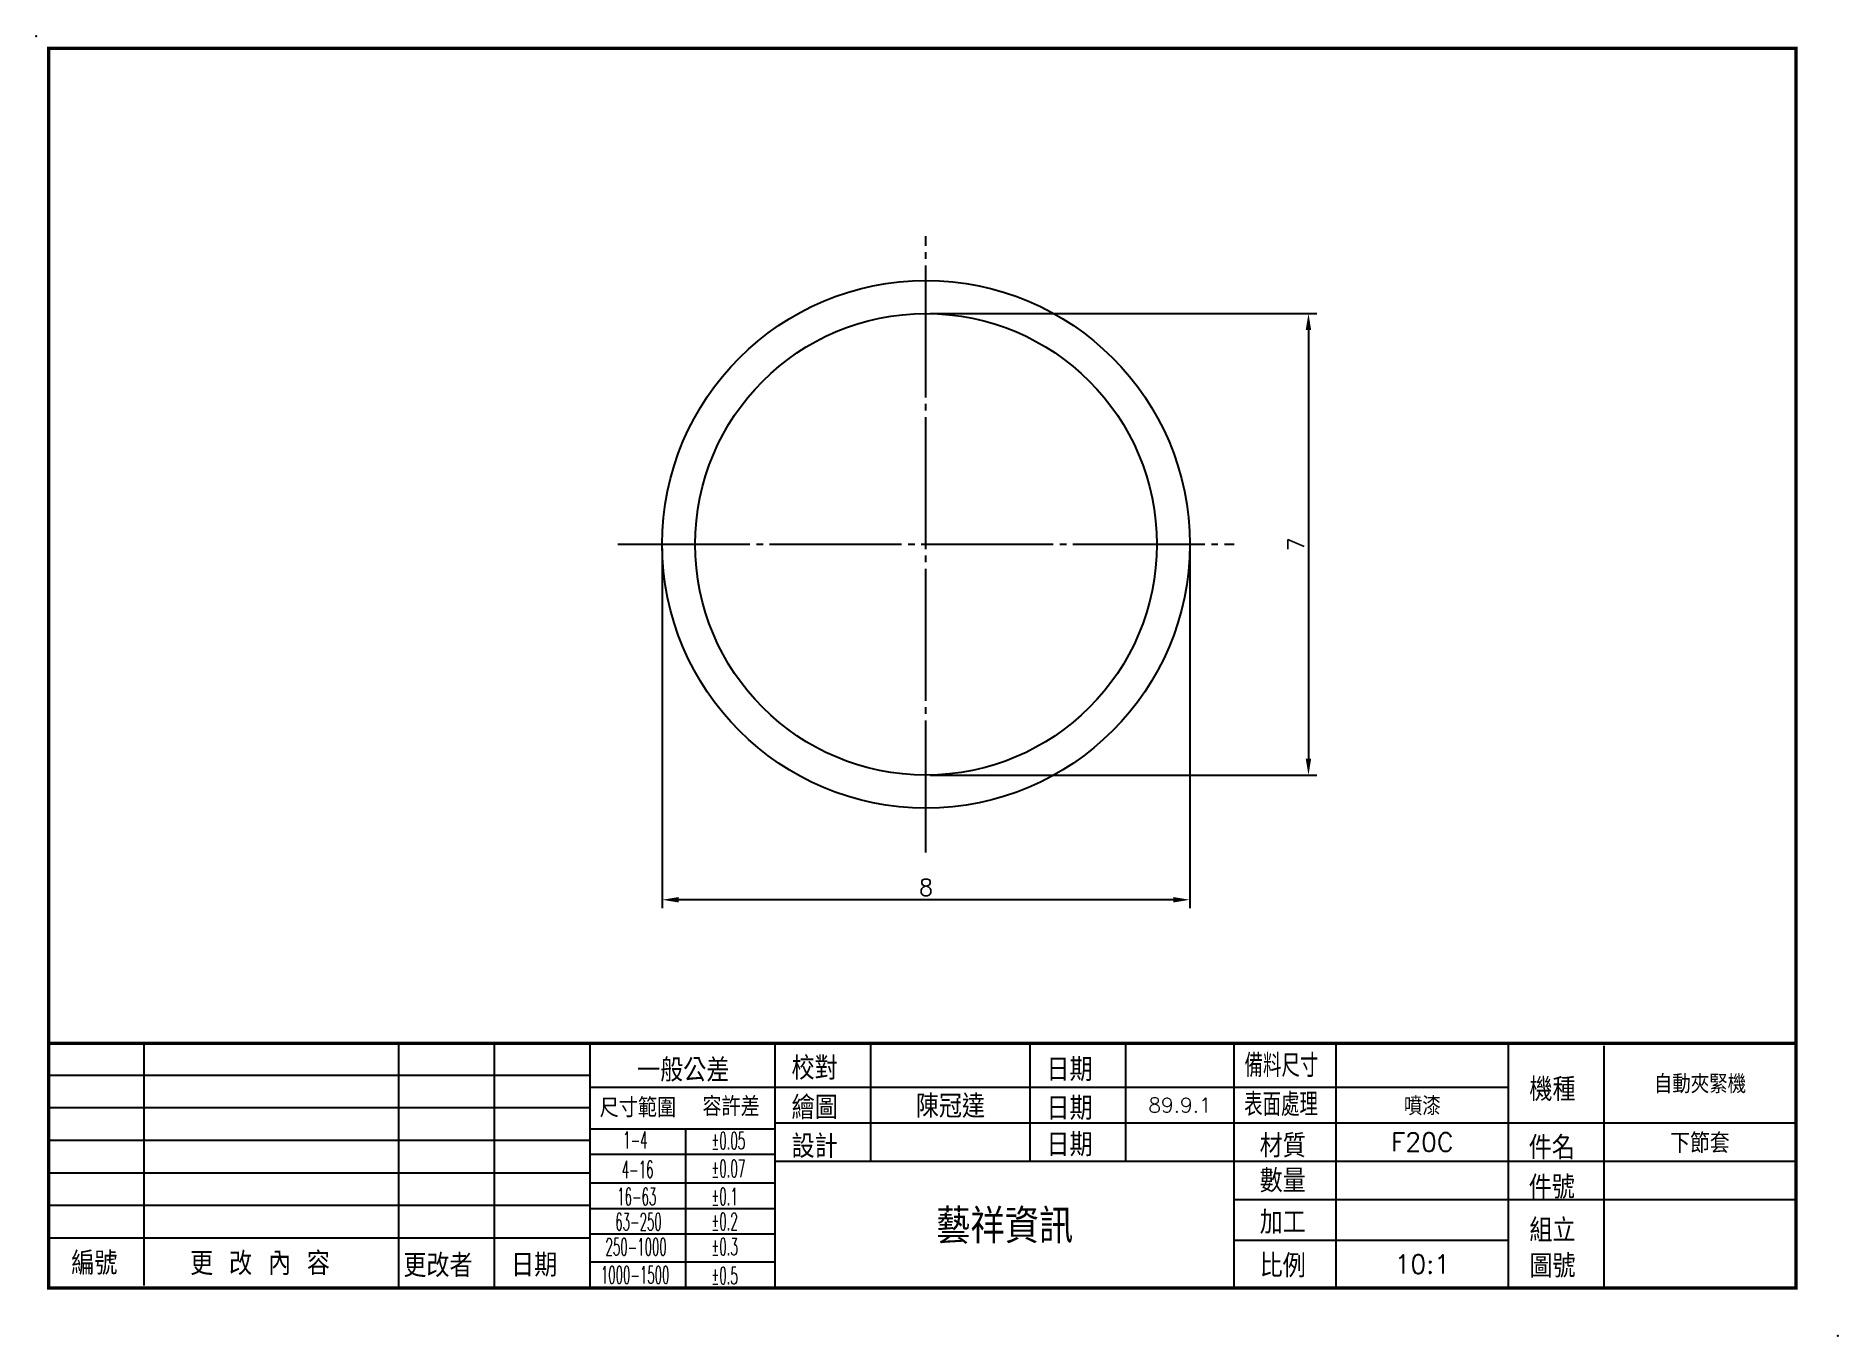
# Model space of a CAD drawing. Extents: x 618.9 to 646.2, y 1209.6 to 1229.3.
import ezdxf
from ezdxf.enums import TextEntityAlignment as Align

# ---------------------------------------------------------------- set-up
doc = ezdxf.new("R2010")
doc.units = 0
doc.header["$LTSCALE"] = 0.1
doc.header["$MEASUREMENT"] = 0
doc.linetypes.add('CENTER', pattern=[22, 20, -1, 0, -1])
doc.layers.get('0').update_dxf_attribs({"linetype": 'CONTINUOUS'})
doc.layers.get('DEFPOINTS').update_dxf_attribs({"linetype": 'CONTINUOUS'})
for name, color, linetype in [('BORDER', 7, 'CONTINUOUS'), ('DIM', 2, 'CONTINUOUS'), ('SHEET', 7, 'CONTINUOUS')]:
    doc.layers.add(name, color=color, linetype=linetype)
doc.styles.add('CHINA', font='romans.shx', dxfattribs={"bigfont": 'chineset.shx'})
doc.styles.add('ROMANS', font='romans', dxfattribs={"width": 0.5})
doc.styles.get("Standard").update_dxf_attribs({"font": 'txt.shx', "bigfont": 'chineset.shx'})
doc.dimstyles.get("Standard").update_dxf_attribs({"dimtxt": 0.18, "dimasz": 0.18, "dimexe": 0.18, "dimexo": 0.0625, "dimgap": 0.09, "dimtad": 0, "dimtih": 1, "dimtoh": 1, "dimdec": 4, "dimzin": 0, "dimtxsty": 'STANDARD', "dimcen": 0.09, "dimazin": 3, "dimtfac": 1, "dimtdec": 4, "dimtofl": 0, "dimtmove": 0, "dimatfit": 3, "dimtolj": 1, "dimtzin": 0})

# ---------------------------------------------------------------- blocks, each defined once
blk = doc.blocks.new('A4')
for p in [(-134.41, 77.3), (138.88, -119.82)]:
    blk.add_point(p)
at = {"layer": 'SHEET'}
for p, q in [((-117.99, -112.19), (-117.99, -75.44)), ((-79.39, -112.56), (-79.39, -75.44)), ((-64.88, -112.56), (-64.88, -75.44)), ((-50.37, -112.56), (-50.37, -75.44)), ((-22.32, -112.56), (-22.32, -75.44)), ((-7.82, -93.33), (-7.82, -75.44)), ((16.36, -93.33), (16.36, -75.44)), ((30.87, -93.33), (30.87, -75.44)), ((47.31, -112.56), (47.31, -75.44)), ((62.79, -112.56), (62.79, -75.44)), ((88.9, -112.56), (88.9, -75.44)), ((103.41, -112.56), (103.41, -75.81)), ((-132.5, -80.27), (-50.37, -80.27)), ((-50.37, -82.1), (88.9, -82.1)), ((-132.5, -85.2), (-50.37, -85.2)), ((-132.5, -90.14), (-50.37, -90.14)), ((-50.37, -88.39), (-22.32, -88.39)), ((-35.86, -112.56), (-35.86, -88.39)), ((-22.32, -87.52), (132.5, -87.52)), ((-50.37, -92.25), (-22.32, -92.25)), ((-132.5, -95.07), (-50.37, -95.07)), ((-22.32, -93.33), (132.5, -93.33)), ((-50.37, -96.61), (-22.32, -96.61)), ((-132.5, -100), (-50.37, -100)), ((-50.37, -100.48), (-22.32, -100.48)), ((47.31, -99.13), (132.5, -99.13)), ((-132.5, -104.93), (-50.37, -104.93)), ((-50.37, -104.34), (-22.32, -104.34)), ((47.31, -105.31), (88.9, -105.31)), ((-50.37, -108.59), (-22.32, -108.59))]:
    blk.add_line(p, q, dxfattribs=at)
at = {"layer": 'SHEET', "const_width": 0.5}
blk.add_lwpolyline([(-132.5, -112.56), (-132.5, 75.44), (132.5, 75.44), (132.5, -112.56)], close=True, dxfattribs=at)
blk.add_lwpolyline([(-132.5, -75.44), (132.5, -75.44)], dxfattribs=at)
at = {"layer": 'SHEET', "color": 2, "style": 'CHINA'}
blk.add_text('一般公差', height=3.5, dxfattribs=at).set_placement((-36.25, -79.33), align=Align.MIDDLE)
for s, height, p in [('校對', 3.5, (-19.82, -80.96)), ('日期', 3.5, (18.84, -81.18)), ('機種', 3.5, (92.08, -84.19)), ('尺寸範圍', 2.901, (-48.93, -86.66)), ('容許差', 2.901, (-33.34, -86.48)), ('繪圖', 3.5, (-19.82, -86.95)), ('日期', 3.5, (18.84, -87.06)), ('設計', 3.5, (-19.82, -92.82)), ('日期', 3.5, (18.84, -92.58)), ('材質', 3.5, (51.17, -92.74)), ('件名', 3.5, (91.98, -93.02)), ('數量', 3.5, (51.17, -98.05)), ('件號', 3.5, (91.98, -99.02)), ('加工', 3.5, (51.17, -104.35)), ('組立', 3.5, (92.08, -105.55)), ('編號', 3.5, (-129.06, -110.55)), ('更 改 內 容', 3.5, (-111.03, -110.59)), ('更改者', 3.5, (-78.7, -110.9)), ('日期', 3.5, (-62.36, -110.83)), ('比例', 3.5, (51.17, -110.93)), ('圖號', 3.5, (92.08, -110.97))]:
    blk.add_text(s, height=height, dxfattribs=at).set_placement(p)
at = {"layer": 'SHEET', "color": 2}
for s, height, style, width, p in [('備料尺寸', 3.5, 'CHINA', 0.8, (48.88, -80.56)), ('表面處理', 3.5, 'CHINA', 0.8, (48.82, -86.47)), ('1-4', 2.611, 'ROMANS', 0.5, (-45.35, -91.42)), ('%%p0.05', 2.611, 'ROMANS', 0.5, (-32, -91.52)), ('4-16', 2.611, 'ROMANS', 0.5, (-45.57, -95.88)), ('%%p0.07', 2.611, 'ROMANS', 0.5, (-32, -95.75)), ('16-63', 2.611, 'ROMANS', 0.5, (-46.27, -99.99)), ('%%p0.1', 2.611, 'ROMANS', 0.5, (-32, -99.98)), ('63-250', 2.611, 'ROMANS', 0.5, (-46.56, -103.81)), ('%%p0.2', 2.611, 'ROMANS', 0.5, (-32, -103.78)), ('250-1000', 2.611, 'ROMANS', 0.5, (-48.04, -107.62)), ('%%p0.3', 2.611, 'ROMANS', 0.5, (-32, -107.59)), ('1000-1500', 2.611, 'ROMANS', 0.5, (-48.75, -111.87)), ('%%p0.5', 2.611, 'ROMANS', 0.5, (-32, -111.98))]:
    blk.add_text(s, height=height, dxfattribs=dict(at, style=style, width=width)).set_placement(p)
blk = doc.blocks.new('A4TZT')
at = {"layer": 'DIM', "color": 2, "linetype": 'CONTINUOUS', "style": 'CHINA'}
for tag, height, p in [('ITEM', 2.8, (117.95, -81.48)), ('DRAWER', 3.5, (4.27, -84.81)), ('DATE1', 2.24, (39.09, -84.81)), ('SURFACE', 2.8, (75.84, -84.81)), ('DESIGNER', 3.5, (4.26, -90.48)), ('DATE2', 2.24, (39.09, -90.43)), ('MATERIAL', 2.8, (75.84, -90.43)), ('PARTNAME', 3, (117.95, -90.43)), ('QTY', 2.8, (75.84, -96.23)), ('PNUM', 2.8, (117.95, -96.23)), ('COMPANY', 5.2, (12.49, -102.95)), ('COMNO', 2.8, (117.95, -105.85)), ('SCALE', 2.8, (75.84, -108.94))]:
    blk.add_attdef(tag, text='', height=height, dxfattribs=at).set_placement(p, align=Align.MIDDLE)
blk = doc.blocks.new('*D3')
at = {"color": 0, "linetype": 'BYBLOCK'}
for p, q in [((628.363, 1221.543), (628.363, 1216.091)), ((636.363, 1221.543), (636.363, 1216.091)), ((636.113, 1216.216), (628.613, 1216.216))]:
    blk.add_line(p, q, dxfattribs=at)
for points in [[(628.613, 1216.257), (628.613, 1216.174), (628.363, 1216.216)], [(636.113, 1216.257), (636.113, 1216.174), (636.363, 1216.216)]]:
    blk.add_solid(points, dxfattribs=at)
at = {"layer": 'DEFPOINTS', "color": 0, "linetype": 'BYBLOCK'}
for p in [(628.363, 1221.606), (636.363, 1221.606), (628.363, 1216.216)]:
    blk.add_point(p, dxfattribs=at)
at = {"color": 0, "linetype": 'BYBLOCK', "insert": (632.363, 1216.403), "char_height": 0.25, "attachment_point": 5}
blk.add_mtext('\\A1;8', dxfattribs=at)
blk = doc.blocks.new('*D4')
at = {"color": 0, "linetype": 'BYBLOCK'}
for p, q in [((632.426, 1225.106), (638.289, 1225.106)), ((638.164, 1224.856), (638.164, 1218.356)), ((632.426, 1218.106), (638.289, 1218.106))]:
    blk.add_line(p, q, dxfattribs=at)
for points in [[(638.122, 1224.856), (638.205, 1224.856), (638.164, 1225.106)], [(638.122, 1218.356), (638.205, 1218.356), (638.164, 1218.106)]]:
    blk.add_solid(points, dxfattribs=at)
at = {"layer": 'DEFPOINTS', "color": 0, "linetype": 'BYBLOCK'}
for p in [(632.363, 1225.106), (632.363, 1218.106), (638.164, 1218.106)]:
    blk.add_point(p, dxfattribs=at)
at = {"color": 0, "linetype": 'BYBLOCK', "insert": (637.976, 1221.606), "char_height": 0.25, "attachment_point": 5, "rotation": 90}
blk.add_mtext('\\A1;7', dxfattribs=at)

msp = doc.modelspace()

# ---------------------------------------------------------------- linework, layer by layer
at = {"color": 1, "linetype": 'CENTER'}
for p, q in [((632.36327, 1216.93452), (632.36327, 1226.27737)), ((627.69184, 1221.60595), (637.0347, 1221.60595))]:
    msp.add_line(p, q, dxfattribs=at)
at = {"color": 7, "linetype": 'CONTINUOUS'}
for radius in [4, 3.5]:
    msp.add_circle((632.36327, 1221.60595), radius, dxfattribs=at)

# ---------------------------------------------------------------- block references
at = {"layer": 'BORDER', "xscale": 0.09999999999999998, "yscale": 0.09999999999999998, "zscale": 0.09999999999999998}
msp.add_blockref('A4', (632.30643, 1221.58366), dxfattribs=at)
at = {"layer": 'BORDER'}
ref = msp.add_blockref('A4TZT', (632.30643, 1221.58366), dxfattribs=dict(at, xscale=0.09999999999999998, yscale=0.09999999999999998, zscale=0.09999999999999998))
ref.add_attrib('DRAWER', '陳冠達', dxfattribs={"layer": 'DIM', "color": 2, "linetype": 'CONTINUOUS', "height": 0.35, "style": 'CHINA'}).set_placement((632.73376, 1213.10245), align=Align.MIDDLE)
ref.add_attrib('COMPANY', '藝祥資訊', dxfattribs={"layer": 'DIM', "color": 2, "linetype": 'CONTINUOUS', "height": 0.52, "style": 'CHINA'}).set_placement((633.55584, 1211.28904), align=Align.MIDDLE)
ref.add_attrib('DATE1', '89.9.1', dxfattribs={"layer": 'DIM', "color": 2, "linetype": 'CONTINUOUS', "height": 0.224, "style": 'CHINA'}).set_placement((636.21551, 1213.10245), align=Align.MIDDLE)
ref.add_attrib('SURFACE', '噴漆', dxfattribs={"layer": 'DIM', "color": 2, "linetype": 'CONTINUOUS', "height": 0.28, "style": 'CHINA'}).set_placement((639.89069, 1213.10245), align=Align.MIDDLE)
ref.add_attrib('MATERIAL', 'F20C', dxfattribs={"layer": 'DIM', "color": 2, "linetype": 'CONTINUOUS', "height": 0.28, "style": 'CHINA'}).set_placement((639.89069, 1212.54105), align=Align.MIDDLE)
ref.add_attrib('SCALE', '10:1', dxfattribs={"layer": 'DIM', "color": 2, "linetype": 'CONTINUOUS', "height": 0.28, "style": 'CHINA'}).set_placement((639.89069, 1210.68986), align=Align.MIDDLE)
ref.add_attrib('PARTNAME', '下節套', dxfattribs={"layer": 'DIM', "color": 2, "linetype": 'CONTINUOUS', "height": 0.3, "style": 'CHINA'}).set_placement((644.10176, 1212.54105), align=Align.MIDDLE)
ref.add_attrib('ITEM', '自動夾緊機', dxfattribs={"layer": 'DIM', "color": 2, "linetype": 'CONTINUOUS', "height": 0.28, "style": 'CHINA'}).set_placement((644.10176, 1213.43567), align=Align.MIDDLE)

# ---------------------------------------------------------------- dimensions: what is measured, and where the dimension line sits
at = {"layer": 'DIM'}
dim = msp.add_linear_dim(base=(638.16353, 1218.10595), p1=(632.36327, 1225.10595), p2=(632.36327, 1218.10595), angle=90, dimstyle='STANDARD', override={"dimscale": 0.1, "dimtxt": 2.5, "dimasz": 2.5, "dimexe": 1.25, "dimexo": 0.625, "dimgap": 0.625, "dimtad": 1, "dimtih": 0, "dimtoh": 0, "dimzin": 8, "dimcen": 2.5, "dimtdec": 8, "dimtofl": 1}, dxfattribs=at)
dim.commit()
dim.dimension.update_dxf_attribs({"geometry": '*D4', "text_midpoint": (637.97603, 1221.60595)})
dim = msp.add_linear_dim(base=(628.36327, 1216.21571), p1=(636.36327, 1221.60595), p2=(628.36327, 1221.60595), dimstyle='STANDARD', override={"dimscale": 0.1, "dimtxt": 2.5, "dimasz": 2.5, "dimexe": 1.25, "dimexo": 0.625, "dimgap": 0.625, "dimtad": 1, "dimtih": 0, "dimtoh": 0, "dimzin": 8, "dimcen": 2.5, "dimtdec": 8, "dimtofl": 1}, dxfattribs=at)
dim.commit()
dim.dimension.update_dxf_attribs({"geometry": '*D3', "text_midpoint": (632.36327, 1216.40321)})

doc.saveas('drawing.dxf')
